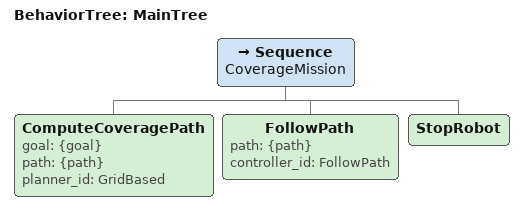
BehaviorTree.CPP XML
<root main_tree_to_execute="MainTree">
    <BehaviorTree ID="MainTree">
        <Sequence name="CoverageMission">
            <ComputeCoveragePath goal="{goal}" path="{path}" planner_id="GridBased"/>
            <FollowPath path="{path}" controller_id="FollowPath"/>
            <StopRobot/>
        </Sequence>
    </BehaviorTree>
</root>
